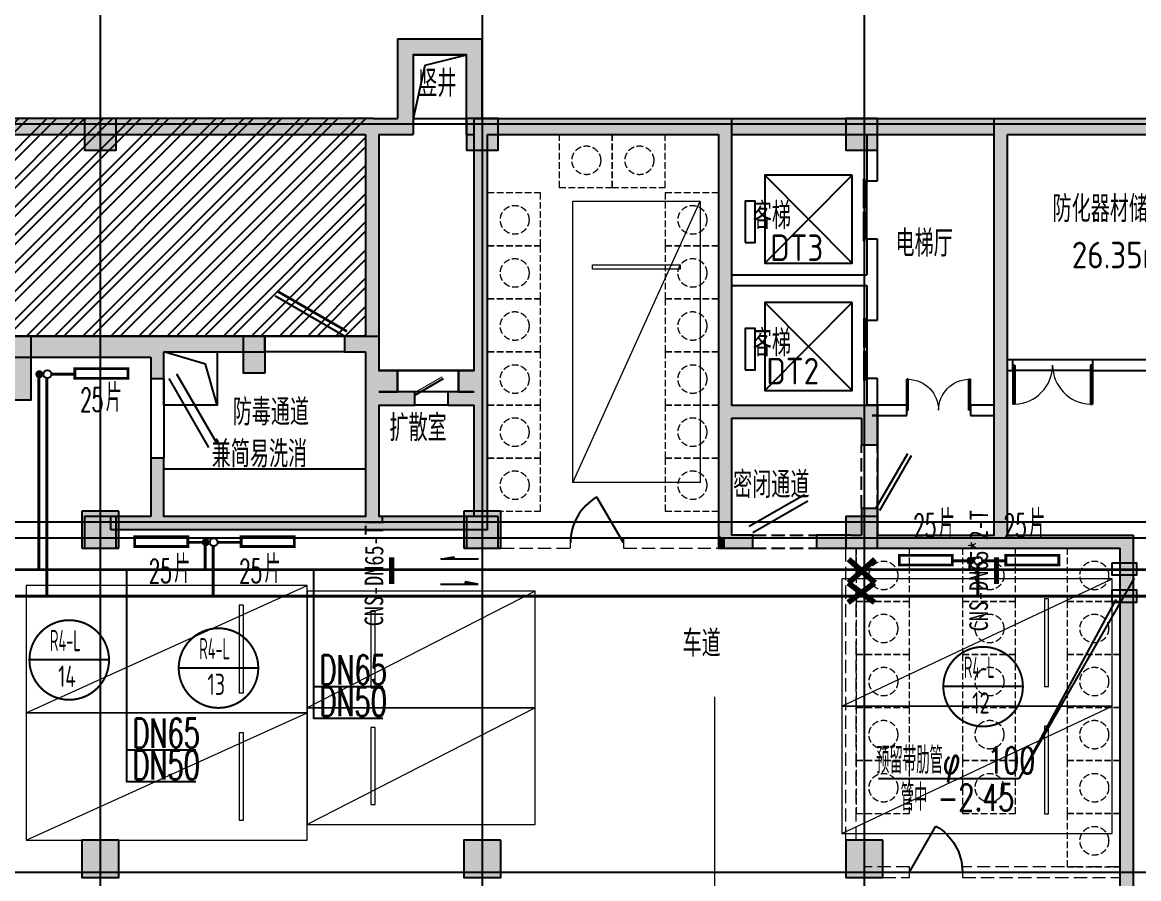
# Model space of a CAD drawing. Extents: x -888467 to -675969, y -675351 to -419232.
# Drawn here: x -818960 to -797918, y -617322 to -601186 of the extents above; entities that cross this region are included whole.
import ezdxf
from ezdxf.enums import TextEntityAlignment as Align

# ---------------------------------------------------------------- set-up
doc = ezdxf.new("R2010")
doc.units = 0
doc.header["$LTSCALE"] = 1000
doc.linetypes.add('__DASH', pattern=[0.35, 0.25, -0.1])
doc.linetypes.add('DASH', pattern=[0.35, 0.25, -0.1])
doc.layers.get('0').update_dxf_attribs({"linetype": 'CONTINUOUS'})
for name, color, linetype in [('0-供暖管道管径标注', 4, 'CONTINUOUS'), ('1-风管标注', 4, 'CONTINUOUS'), ('2-房间名称', 7, 'CONTINUOUS'), ('3-建筑', 7, 'CONTINUOUS'), ('3-淡显', 8, 'CONTINUOUS'), ('DIM_IDEN', 3, 'CONTINUOUS'), ('DOTE', 252, 'CONTINUOUS'), ('PIPE-暖供水', 3, 'CONTINUOUS'), ('PIPE-暖回支管', 4, 'DASH'), ('PIPE-暖回水', 1, 'DASH'), ('TEXT-散热器', 7, 'CONTINUOUS'), ('TH-散热器', 4, 'CONTINUOUS'), ('TH_DIM', 3, 'CONTINUOUS'), ('VPIPE-暖供水', 3, 'CONTINUOUS'), ('VPIPE-暖回水', 2, 'DASH'), ('VRV-配件', 1, 'CONTINUOUS'), ('建筑层', 253, 'CONTINUOUS'), ('抗震支吊架', 2, 'CONTINUOUS'), ('暖－管径标注', 2, 'CONTINUOUS'), ('标注-', 4, 'CONTINUOUS'), ('结构柱子', 253, 'CONTINUOUS')]:
    doc.layers.add(name, color=color, linetype=linetype)
doc.layers.add('3-深度淡显', color=252, linetype='CONTINUOUS', lineweight=0)
doc.styles.add('_THVAC_DIM', font='simplex.shx', dxfattribs={"width": 0.8, "height": 3.5, "bigfont": 'gbcbig.shx'})
doc.styles.add('kzcad', font='', dxfattribs={"width": 0.8})
doc.styles.get("Standard").update_dxf_attribs({"font": 'GBENOR', "bigfont": 'GBCBIG'})
doc.styles.add('设备标注', font='simplex.shx', dxfattribs={"width": 0.705882, "bigfont": 'gbcbig.shx'})
doc.styles.get('kzcad').set_extended_font_data('SimSun')

# ---------------------------------------------------------------- blocks, each defined once
blk = doc.blocks.new('坡向')
at = {"layer": '1-风管标注'}
h = blk.add_hatch(color=256, dxfattribs=at)
h.dxf.hatch_style = 1
h.paths.add_polyline_path([(-283166, -104624), (-283166, -104869), (-283119, -104869)])
for p, q in [((-283166, -105334), (-283166, -104624)), ((-283166, -104624), (-283119, -104869)), ((-283119, -104869), (-283166, -104869))]:
    blk.add_line(p, q, dxfattribs=at)
blk = doc.blocks.new('$DorLib2D$00000228')
at = {"color": 0}
blk.add_line((0.5, 0), (0, 0.866), dxfattribs=at)
blk.add_arc((0.5, 0), 1, 120, 180, dxfattribs=at)
blk = doc.blocks.new('$DorLib2D$00000002')
for p, q in [((-0.5, 0), (-0.5, 0.4875)), ((-0.475, 0.4875), (-0.5, 0.4875)), ((-0.475, 0), (-0.475, 0.4875)), ((0.475, 0), (0.475, 0.4875)), ((0.475, 0.4875), (0.5, 0.4875)), ((0.5, 0), (0.5, 0.4875)), ((-0.5, 0), (-0.475, 0)), ((0.5, 0), (0.475, 0))]:
    blk.add_line(p, q)
at = {"lineweight": 13}
for centre, start, end in [((-0.4875, 0), 0, 88.53072), ((0.4875, 0), 91.46928, 180)]:
    blk.add_arc(centre, 0.4875, start, end, dxfattribs=at)
blk = doc.blocks.new('$DORLIB2D$00000127')
at = {"color": 0}
for points in [[(-0.533, 0.795), (-0.533, 0.69)], [(-0.033, 0.795), (-0.533, 0.795)], [(-0.033, 0.795), (-0.033, 0.69)], [(0.533, 0.795), (0.033, 0.795)], [(0.033, 0.795), (0.033, 0.69)], [(0.533, 0.795), (0.533, 0.69)], [(-0.033, 0.69), (-0.533, 0.69)], [(0.533, 0.69), (0.033, 0.69)], [(0.5, 0.5), (-0.5, 0.5)]]:
    blk.add_lwpolyline(points, dxfattribs=at)
blk = doc.blocks.new('$DorLib2D$00000180')
at = {"color": 0}
for p, q in [((-0.557, 0.242), (0.309, 0.742)), ((-0.5, 0.143), (0.366, 0.643))]:
    blk.add_line(p, q, dxfattribs=at)
blk = doc.blocks.new('$DorLib2D$00000193')
at = {"color": 0}
blk.add_line((-0.5, 0.1), (0.366, 0.6), dxfattribs=at)
at = {"color": 0, "const_width": 0.0333}
blk.add_lwpolyline([(-0.533, 0.158), (0.333, 0.658)], dxfattribs=at)
blk = doc.blocks.new('A$C2B1B7B0A')
at = {"layer": '结构柱子'}
h = blk.add_hatch(color=253, dxfattribs=at)
h.dxf.hatch_style = 1
h.paths.add_polyline_path([(50900, 46500), (50300, 46500), (50300, 45900), (50900, 45900)])
h = blk.add_hatch(color=253, dxfattribs=at)
h.dxf.hatch_style = 1
h.paths.add_polyline_path([(58100, 46500), (57500, 46500), (57500, 45900), (58100, 45900)])
h = blk.add_hatch(color=253, dxfattribs=at)
h.dxf.hatch_style = 1
h.paths.add_polyline_path([(65250, 46500), (64650, 46500), (64650, 45900), (65250, 45900)])
h = blk.add_hatch(color=253, dxfattribs=at)
h.dxf.hatch_style = 1
h.paths.add_polyline_path([(48900, 41200), (49300, 41200), (49300, 42400), (48900, 42400)])
h = blk.add_hatch(color=253, dxfattribs=at)
h.dxf.hatch_style = 1
h.paths.add_polyline_path([(53700, 41700), (53300, 41700), (53300, 42400), (53700, 42400)])
h = blk.add_hatch(color=253, dxfattribs=at)
h.dxf.hatch_style = 1
h.paths.add_polyline_path([(50900, 39000), (50300, 39000), (50300, 38400), (50900, 38400)])
h = blk.add_hatch(color=253, dxfattribs=at)
h.dxf.hatch_style = 1
h.paths.add_polyline_path([(58100, 39000), (57500, 39000), (57500, 38400), (58100, 38400)])
h = blk.add_hatch(color=253, dxfattribs=at)
h.dxf.hatch_style = 1
h.paths.add_polyline_path([(65250, 39000), (64650, 39000), (64650, 38400), (65250, 38400)])
h = blk.add_hatch(color=253, dxfattribs=at)
h.dxf.hatch_style = 1
h.paths.add_polyline_path([(50950, 32200), (50950, 32900), (50250, 32900), (50250, 32200)])
h = blk.add_hatch(color=253, dxfattribs=at)
h.dxf.hatch_style = 1
h.paths.add_polyline_path([(58150, 32900), (57450, 32900), (57450, 32200), (58150, 32200)])
h = blk.add_hatch(color=253, dxfattribs=at)
h.dxf.hatch_style = 1
h.paths.add_polyline_path([(65350, 32900), (64650, 32900), (64650, 32200), (65350, 32200)])
at = {"layer": '结构柱子', "color": 253}
for points in [[(50900, 46500), (50300, 46500), (50300, 45900), (50900, 45900)], [(58100, 46500), (57500, 46500), (57500, 45900), (58100, 45900)], [(65250, 46500), (64650, 46500), (64650, 45900), (65250, 45900)], [(48900, 41200), (49300, 41200), (49300, 42400), (48900, 42400)], [(53700, 41700), (53300, 41700), (53300, 42400), (53700, 42400)], [(50900, 39000), (50300, 39000), (50300, 38400), (50900, 38400)], [(58100, 39000), (57500, 39000), (57500, 38400), (58100, 38400)], [(65250, 39000), (64650, 39000), (64650, 38400), (65250, 38400)], [(50950, 32900), (50250, 32900), (50250, 32200), (50950, 32200)], [(58150, 32900), (57450, 32900), (57450, 32200), (58150, 32200)], [(65350, 32900), (64650, 32900), (64650, 32200), (65350, 32200)]]:
    blk.add_lwpolyline(points, close=True, dxfattribs=at)

msp = doc.modelspace()

# ---------------------------------------------------------------- hatches: boundary and pattern name
at = {"layer": '2-房间名称'}
msp.add_hatch(color=256, dxfattribs=at).paths.add_polyline_path([(-800640.4, -607646.6), (-800390.4, -607646.6), (-800390.4, -603296.6), (-800515.4, -603196.6), (-800640.4, -603296.6)])
at = {"layer": '3-建筑'}
for points in [[(-811890.4, -601496.6), (-811590.4, -601796.6), (-810590.4, -601796.6), (-810290.4, -601496.6)], [(-811590.4, -601796.6), (-811890.4, -601496.6), (-811890.4, -602996.6), (-811590.4, -603296.6)], [(-810288.9, -603045), (-810290.4, -602996.6), (-810290.4, -601496.6), (-810590.4, -601796.6), (-810590.4, -603296.6)], [(-812357.1, -603196.6), (-812240.4, -603296.6), (-811590.4, -603296.6), (-811890.4, -602996.6), (-812340.4, -602996.6)], [(-810288.9, -603045), (-810590.4, -603296.6), (-810440.4, -603296.6), (-810302.1, -603171.6), (-810287.4, -603096.5)]]:
    msp.add_hatch(color=256, dxfattribs=at).paths.add_polyline_path(points)
at = {"layer": '3-淡显'}
for points in [[(-812340.4, -602996.6), (-819590.4, -602996.6), (-819590.4, -603296.6), (-812490.4, -603296.6), (-812357.1, -603196.6)], [(-810302.1, -603171.6), (-810190.4, -603296.6), (-805840.4, -603296.6), (-805715.4, -603196.6), (-805715.4, -602996.6), (-810290.4, -602996.6)], [(-805715.4, -603196.6), (-805590.4, -603296.6), (-802940.4, -603296.6), (-802940.4, -602996.6), (-805715.4, -602996.6)], [(-802940.4, -602996.6), (-802940.4, -603296.6), (-800640.4, -603296.6), (-800515.4, -603196.6), (-800515.4, -602996.6)], [(-800515.4, -603196.6), (-800390.4, -603296.6), (-794090.4, -603296.6), (-794090.4, -602996.6), (-800515.4, -602996.6)], [(-812357.1, -603196.6), (-812490.4, -603296.6), (-812490.4, -607096.6), (-812407.1, -607229.9), (-812240.4, -607196.6), (-812240.4, -603296.6)], [(-810357.1, -607913.2), (-810190.4, -607846.6), (-810190.4, -603296.6), (-810302.1, -603171.6), (-810440.4, -603296.6), (-810440.4, -607746.6)], [(-805715.4, -603196.6), (-805840.4, -603296.6), (-805840.4, -606046.6), (-805590.4, -606046.6), (-805590.4, -603296.6)], [(-805590.4, -606046.6), (-805840.4, -606046.6), (-805840.4, -608496.6), (-805673.7, -608513.2), (-805590.4, -608396.6)], [(-816415.4, -607096.6), (-819240.4, -607096.6), (-819240.4, -607496.6), (-816540.4, -607496.6), (-816415.4, -607329.9)], [(-816290.4, -607396.6), (-814390.4, -607396.6), (-814390.4, -607096.6), (-816415.4, -607096.6), (-816415.4, -607329.9)], [(-812490.4, -607096.6), (-812890.4, -607096.6), (-812890.4, -607396.6), (-812490.4, -607396.6), (-812407.1, -607229.9)], [(-812407.1, -607229.9), (-812490.4, -607396.6), (-812490.4, -607846.6), (-812323.7, -607913.2), (-812240.4, -607746.6), (-812240.4, -607196.6)], [(-816540.4, -607496.6), (-816540.4, -607896.6), (-816290.4, -607896.6), (-816290.4, -607396.6), (-816415.4, -607329.9)], [(-800640.4, -608496.6), (-800390.4, -608496.6), (-800390.4, -607646.6), (-800640.4, -607646.6)], [(-812323.7, -607913.2), (-812490.4, -607846.6), (-812490.4, -608296.6), (-812323.7, -608279.9), (-812240.4, -608146.6)], [(-812240.4, -608146.6), (-811890.4, -608146.6), (-811890.4, -607746.6), (-812240.4, -607746.6), (-812323.7, -607913.2)], [(-810440.4, -607746.6), (-810740.4, -607746.6), (-810740.4, -608146.6), (-810440.4, -608146.6), (-810357.1, -607913.2)], [(-810357.1, -608279.9), (-810190.4, -608296.6), (-810190.4, -607846.6), (-810357.1, -607913.2), (-810440.4, -608146.6)], [(-812323.7, -608279.9), (-812490.4, -608296.6), (-812490.4, -610496.6), (-812357.1, -610579.9), (-812240.4, -610496.6), (-812240.4, -608396.6)], [(-812240.4, -608396.6), (-811560.4, -608396.6), (-811560.4, -608146.6), (-812240.4, -608146.6), (-812323.7, -608279.9)], [(-810440.4, -608146.6), (-810940.4, -608146.6), (-810940.4, -608396.6), (-810440.4, -608396.6), (-810357.1, -608279.9)], [(-810440.4, -610496.6), (-810190.4, -610746.6), (-810190.4, -608296.6), (-810357.1, -608279.9), (-810440.4, -608396.6)], [(-805673.7, -608513.2), (-805840.4, -608496.6), (-805840.4, -610846.6), (-805715.4, -610929.9), (-805590.4, -610846.6), (-805590.4, -608646.6)], [(-805673.7, -608513.2), (-805590.4, -608646.6), (-803140.4, -608646.6), (-802840.4, -608396.6), (-805590.4, -608396.6)], [(-803140.4, -608646.6), (-803140.4, -609146.6), (-802840.4, -609146.6), (-802840.4, -608396.6)], [(-800515.4, -610929.9), (-800390.4, -610846.6), (-800390.4, -608496.6), (-800640.4, -608496.6), (-800640.4, -610846.6)], [(-816290.4, -610496.6), (-816290.4, -609396.6), (-816540.4, -609396.6), (-816540.4, -610496.6), (-816415.4, -610579.9)], [(-802840.4, -610846.6), (-802840.4, -610346.6), (-803140.4, -610346.6), (-803140.4, -610846.6), (-803007.1, -610929.9)], [(-816415.4, -610579.9), (-816540.4, -610496.6), (-817290.4, -610496.6), (-817290.4, -610746.6), (-816415.4, -610746.6)], [(-812357.1, -610579.9), (-812490.4, -610496.6), (-816290.4, -610496.6), (-816415.4, -610579.9), (-816415.4, -610746.6), (-812340.4, -610746.6)], [(-810190.4, -610746.6), (-810440.4, -610496.6), (-812240.4, -610496.6), (-812357.1, -610579.9), (-812340.4, -610746.6)], [(-805840.4, -611096.6), (-805715.4, -611096.6), (-805715.4, -610929.9), (-805840.4, -610846.6)], [(-805715.4, -611096.6), (-805190.4, -611096.6), (-805190.4, -610846.6), (-805590.4, -610846.6), (-805715.4, -610929.9)], [(-803340.4, -610846.6), (-803990.4, -610846.6), (-803990.4, -611096.6), (-803340.4, -611096.6)], [(-803340.4, -610846.6), (-803340.4, -611096.6), (-803040.4, -611096.6), (-803007.1, -610929.9), (-803140.4, -610846.6)], [(-803007.1, -610929.9), (-803040.4, -611096.6), (-800515.4, -611096.6), (-800515.4, -610929.9), (-800640.4, -610846.6), (-802840.4, -610846.6)], [(-800515.4, -610929.9), (-800515.4, -611096.6), (-798265.4, -611096.6), (-798015.4, -610846.6), (-800390.4, -610846.6)], [(-798265.4, -617196.6), (-798015.4, -617196.6), (-798015.4, -610846.6), (-798265.4, -611096.6)], [(-798182.1, -624488.2), (-798015.4, -624471.6), (-798015.4, -617196.6), (-798265.4, -617196.6), (-798265.4, -624371.6)]]:
    msp.add_hatch(color=256, dxfattribs=at).paths.add_polyline_path(points)
h = msp.add_hatch(color=256, dxfattribs=at)
h.dxf.hatch_style = 1
h.paths.add_polyline_path([(-817190.4, -602996.6), (-817790.4, -602996.6), (-817790.4, -603596.6), (-817190.4, -603596.6)])
h = msp.add_hatch(color=256, dxfattribs=at)
h.dxf.hatch_style = 1
h.paths.add_polyline_path([(-809990.4, -602996.6), (-810590.4, -602996.6), (-810590.4, -603596.6), (-809990.4, -603596.6)])
h = msp.add_hatch(color=256, dxfattribs=at)
h.dxf.hatch_style = 1
h.paths.add_polyline_path([(-802840.4, -602996.6), (-803440.4, -602996.6), (-803440.4, -603596.6), (-802840.4, -603596.6)])
h = msp.add_hatch(color=256, dxfattribs=at)
h.dxf.hatch_style = 1
h.paths.add_polyline_path([(-817140.4, -610396.6), (-817840.4, -610396.6), (-817840.4, -611096.6), (-817140.4, -611096.6)])
h = msp.add_hatch(color=256, dxfattribs=at)
h.dxf.hatch_style = 1
h.paths.add_polyline_path([(-809940.4, -610396.6), (-810640.4, -610396.6), (-810640.4, -611096.6), (-809940.4, -611096.6)])
h = msp.add_hatch(color=256, dxfattribs=at)
h.dxf.hatch_style = 1
h.paths.add_polyline_path([(-802840.4, -610496.6), (-803440.4, -610496.6), (-803440.4, -611096.6), (-802840.4, -611096.6)])
h = msp.add_hatch(color=256, dxfattribs=at)
h.dxf.hatch_style = 1
h.paths.add_polyline_path([(-817140.4, -617296.6), (-817140.4, -616596.6), (-817840.4, -616596.6), (-817840.4, -617296.6)])
h = msp.add_hatch(color=256, dxfattribs=at)
h.dxf.hatch_style = 1
h.paths.add_polyline_path([(-809940.4, -616596.6), (-810640.4, -616596.6), (-810640.4, -617296.6), (-809940.4, -617296.6)])
h = msp.add_hatch(color=256, dxfattribs=at)
h.dxf.hatch_style = 1
h.paths.add_polyline_path([(-802740.4, -616596.6), (-803440.4, -616596.6), (-803440.4, -617296.6), (-802740.4, -617296.6)])
at = {"layer": 'VPIPE-暖回水', "linetype": 'DASH'}
for points in [[(-818638.6, -607891.1), (-818623, -607889.5), (-818608.1, -607884.7), (-818594.5, -607876.8), (-818582.9, -607866.3), (-818573.6, -607853.6), (-818567.3, -607839.3), (-818564, -607824), (-818564, -607808.3), (-818567.3, -607793), (-818573.6, -607778.6), (-818582.9, -607766), (-818594.5, -607755.5), (-818608.1, -607747.6), (-818623, -607742.8), (-818638.6, -607741.1), (-818654.2, -607742.8), (-818669.1, -607747.6), (-818682.7, -607755.5), (-818694.3, -607766), (-818703.5, -607778.6), (-818709.9, -607793), (-818713.2, -607808.3), (-818713.2, -607824), (-818709.9, -607839.3), (-818703.5, -607853.6), (-818694.3, -607866.3), (-818682.7, -607876.8), (-818669.1, -607884.7), (-818654.2, -607889.5)], [(-815503.5, -611057.3), (-815487.9, -611055.6), (-815473, -611050.8), (-815459.4, -611043), (-815447.8, -611032.5), (-815438.6, -611019.8), (-815432.2, -611005.5), (-815428.9, -610990.1), (-815428.9, -610974.4), (-815432.2, -610959.1), (-815438.6, -610944.8), (-815447.8, -610932.1), (-815459.4, -610921.6), (-815473, -610913.8), (-815487.9, -610908.9), (-815503.5, -610907.3), (-815519.1, -610908.9), (-815534, -610913.8), (-815547.6, -610921.6), (-815559.2, -610932.1), (-815568.5, -610944.8), (-815574.8, -610959.1), (-815578.1, -610974.4), (-815578.1, -610990.1), (-815574.8, -611005.5), (-815568.5, -611019.8), (-815559.2, -611032.5), (-815547.6, -611043), (-815534, -611050.8), (-815519.1, -611055.6)], [(-801091.4, -611407.3), (-801075.8, -611405.6), (-801060.9, -611400.8), (-801047.3, -611393), (-801035.7, -611382.5), (-801026.4, -611369.8), (-801020.1, -611355.5), (-801016.8, -611340.1), (-801016.8, -611324.4), (-801020.1, -611309.1), (-801026.4, -611294.8), (-801035.7, -611282.1), (-801047.3, -611271.6), (-801060.9, -611263.8), (-801075.8, -611258.9), (-801091.4, -611257.3), (-801107, -611258.9), (-801121.9, -611263.8), (-801135.5, -611271.6), (-801147.1, -611282.1), (-801156.4, -611294.8), (-801162.7, -611309.1), (-801166, -611324.4), (-801166, -611340.1), (-801162.7, -611355.5), (-801156.4, -611369.8), (-801147.1, -611382.5), (-801135.5, -611393), (-801121.9, -611400.8), (-801107, -611405.6)]]:
    msp.add_hatch(color=256, dxfattribs=at).paths.add_polyline_path(points)
at = {"layer": '建筑层'}
h = msp.add_hatch(dxfattribs=at)
h.set_pattern_fill('金属', color=253, scale=150)
h.set_pattern_definition([(45, (-2314792.5, -1671847.72), (-265.16504, 265.16504), []), (45, (-2314615.73, -1671847.72), (-265.16504, 265.16504), [])])
h.paths.add_polyline_path([(-868090.4, -649496.6), (-844790.4, -649496.6), (-844790.4, -639496.6), (-839040.4, -639496.6), (-839040.4, -613746.6), (-836790.4, -613746.6), (-836790.4, -606096.6), (-824740.4, -606096.6), (-824740.4, -607096.6), (-812490.4, -607096.6), (-812490.4, -602996.6), (-819340.4, -602996.6), (-819340.4, -594614.9), (-826602.6, -594614.9), (-826402.5, -594750.9), (-826117.7, -594975.6), (-825921.1, -595155.9), (-825689.2, -595401.1), (-825498.5, -595635.8), (-825320.1, -595891), (-825150.3, -596178), (-824981.5, -596528.2), (-824864.5, -596834.7), (-824690.4, -597092.7), (-824717.4, -597391.1), (-824690.4, -597546.6), (-824660.1, -597787.5), (-824640.4, -597967.7), (-824640.7, -598142.7), (-824640.4, -598196.6), (-824640.4, -602996.6), (-868090.4, -602996.6)])
h.paths.add_polyline_path([(-844290.4, -631696.6), (-850690.4, -631696.6), (-850690.4, -628746.6), (-844290.4, -628746.6)], flags=16)
h.paths.add_polyline_path([(-844290.4, -610796.6), (-850690.4, -610796.6), (-850690.4, -613746.6), (-844290.4, -613746.6)], flags=16)

# ---------------------------------------------------------------- linework, layer by layer
at = {"layer": '0-供暖管道管径标注'}
for points in [[(-816996.9, -611498.6), (-816996.9, -615492.7), (-815690.5, -615492.7)], [(-813473, -611498.6), (-813473, -614299.2), (-812166.6, -614299.2)], [(-813473, -613699.2), (-812166.6, -613699.2)], [(-813473, -614299.2), (-812166.6, -614299.2)], [(-816996.9, -614892.7), (-815690.5, -614892.7)], [(-816996.9, -615492.7), (-815690.5, -615492.7)]]:
    msp.add_lwpolyline(points, dxfattribs=at)
at = {"layer": '2-房间名称'}
for p, q in [((-810740.4, -607746.6), (-811890.4, -607746.6)), ((-811890.4, -607746.6), (-811890.4, -608146.6)), ((-810740.4, -608146.6), (-810740.4, -607746.6))]:
    msp.add_line(p, q, dxfattribs=at)
for points in [[(-815290.4, -608396.6), (-815510, -607626.2), (-816290.4, -607396.6)], [(-816290.4, -607396.6), (-815290.4, -607396.6), (-815290.4, -608396.6), (-816290.4, -608396.6), (-816290.4, -607396.6)]]:
    msp.add_lwpolyline(points, dxfattribs=at)
msp.add_lwpolyline([(-816290.4, -609596.6), (-812490.4, -609596.6), (-812490.4, -610496.6), (-816290.4, -610496.6)], close=True, dxfattribs=at)
at = {"layer": '3-建筑'}
for p, q in [((-811890.4, -601496.6), (-810290.4, -601496.6)), ((-811890.4, -601496.6), (-811890.4, -602996.6)), ((-810290.4, -602996.6), (-810290.4, -601496.6)), ((-811590.4, -601796.6), (-810590.4, -601796.6)), ((-811590.4, -601796.6), (-811590.4, -603296.6)), ((-810590.4, -603296.6), (-810590.4, -601796.6)), ((-812340.4, -602996.6), (-819590.4, -602996.6)), ((-812340.4, -602996.6), (-811890.4, -602996.6)), ((-810290.4, -602996.6), (-805715.4, -602996.6)), ((-805715.4, -602996.6), (-802940.4, -602996.6)), ((-802940.4, -602996.6), (-800515.4, -602996.6)), ((-800515.4, -602996.6), (-794090.4, -602996.6)), ((-810287.5, -603093.5), (-810287.4, -603096.5)), ((-819590.4, -603296.6), (-812490.4, -603296.6)), ((-812490.4, -603296.6), (-812490.4, -607096.6)), ((-812240.4, -603296.6), (-811590.4, -603296.6)), ((-812240.4, -603296.6), (-812240.4, -607196.6)), ((-810590.4, -603296.6), (-810440.4, -603296.6)), ((-810440.4, -607746.6), (-810440.4, -603296.6)), ((-810190.4, -603296.6), (-805840.4, -603296.6)), ((-810190.4, -607846.6), (-810190.4, -603296.6)), ((-805840.4, -603296.6), (-805840.4, -606046.6)), ((-805590.4, -603296.6), (-805590.4, -606046.6)), ((-805590.4, -603296.6), (-802940.4, -603296.6)), ((-803040.4, -603296.6), (-803040.4, -604172.1)), ((-802940.4, -603296.6), (-800640.4, -603296.6)), ((-802840.4, -604172.1), (-802840.4, -603296.6)), ((-800640.4, -607646.6), (-800640.4, -603296.6)), ((-800390.4, -603296.6), (-794090.4, -603296.6)), ((-800390.4, -607646.6), (-800390.4, -603296.6)), ((-804963.2, -605721.2), (-803315.4, -604064.7)), ((-803315.4, -605721.2), (-804963.2, -604064.7)), ((-803040.4, -604172.1), (-802840.4, -604172.1)), ((-802840.4, -605272.1), (-803040.4, -605272.1)), ((-803040.4, -605272.1), (-803040.4, -605946.6)), ((-802840.4, -606046.6), (-802840.4, -605272.1)), ((-805590.4, -605946.6), (-803040.4, -605946.6)), ((-805840.4, -606046.6), (-805840.4, -608496.6)), ((-805590.4, -606046.6), (-805590.4, -608396.6)), ((-805590.4, -606146.6), (-803040.4, -606146.6)), ((-803040.4, -606146.6), (-803040.4, -606796.6)), ((-802840.4, -606796.6), (-802840.4, -606046.6)), ((-804963.2, -608121.2), (-803315.4, -606464.7)), ((-803315.4, -608121.2), (-804963.2, -606464.7)), ((-803040.4, -606796.6), (-802840.4, -606796.6)), ((-816415.4, -607096.6), (-819240.4, -607096.6)), ((-814390.4, -607096.6), (-816415.4, -607096.6)), ((-812890.4, -607096.6), (-814390.4, -607096.6)), ((-814390.4, -607396.6), (-814390.4, -607096.6)), ((-812490.4, -607096.6), (-812890.4, -607096.6)), ((-812890.4, -607096.6), (-812890.4, -607396.6)), ((-812240.4, -607196.6), (-812240.4, -607746.6)), ((-816290.4, -607896.6), (-816290.4, -607396.6)), ((-816290.4, -607396.6), (-814390.4, -607396.6)), ((-812890.4, -607396.6), (-814390.4, -607396.6)), ((-812890.4, -607396.6), (-812490.4, -607396.6)), ((-812490.4, -607396.6), (-812490.4, -607846.6)), ((-819240.4, -607496.6), (-816540.4, -607496.6)), ((-816540.4, -607496.6), (-816540.4, -607896.6)), ((-800640.4, -608496.6), (-800640.4, -607646.6)), ((-800290.4, -607546.6), (-800390.4, -607546.6)), ((-800390.4, -608496.6), (-800390.4, -607646.6)), ((-800290.4, -607746.6), (-800290.4, -607546.6)), ((-798790.4, -607546.6), (-800290.4, -607546.6)), ((-794190.4, -607546.6), (-798790.4, -607546.6)), ((-798790.4, -607546.6), (-798790.4, -607746.6)), ((-812490.4, -607846.6), (-812490.4, -608296.6)), ((-811890.4, -607746.6), (-812240.4, -607746.6)), ((-811890.4, -608146.6), (-811890.4, -607746.6)), ((-810440.4, -607746.6), (-810740.4, -607746.6)), ((-810740.4, -607746.6), (-810740.4, -608146.6)), ((-810190.4, -608296.6), (-810190.4, -607846.6)), ((-800390.4, -607746.6), (-800290.4, -607746.6)), ((-798790.4, -607746.6), (-800290.4, -607746.6)), ((-798790.4, -607746.6), (-794090.4, -607746.6)), ((-816540.4, -607896.6), (-816540.4, -609396.6)), ((-816540.4, -607896.6), (-816290.4, -607896.6)), ((-816290.4, -607896.6), (-816290.4, -609396.6)), ((-802840.4, -607896.6), (-803040.4, -607896.6)), ((-803040.4, -607896.6), (-803040.4, -608396.6)), ((-802840.4, -608396.6), (-802840.4, -607896.6)), ((-812490.4, -608296.6), (-812490.4, -610496.6)), ((-812240.4, -608146.6), (-812240.4, -608146.6)), ((-811560.4, -608146.6), (-812240.4, -608146.6)), ((-812240.4, -608146.6), (-811890.4, -608146.6)), ((-810940.4, -608146.6), (-811560.4, -608146.6)), ((-811560.4, -608396.6), (-811560.4, -608146.6)), ((-810440.4, -608146.6), (-810940.4, -608146.6)), ((-810940.4, -608146.6), (-810940.4, -608396.6)), ((-810740.4, -608146.6), (-810440.4, -608146.6)), ((-810440.4, -608146.6), (-810440.4, -608146.6)), ((-810190.4, -610746.6), (-810190.4, -608296.6)), ((-812240.4, -608396.6), (-812240.4, -610496.6)), ((-812240.4, -608396.6), (-811560.4, -608396.6)), ((-810940.4, -608396.6), (-811560.4, -608396.6)), ((-810940.4, -608396.6), (-810440.4, -608396.6)), ((-810440.4, -610496.6), (-810440.4, -608396.6)), ((-805840.4, -608496.6), (-805840.4, -610846.6)), ((-805590.4, -608396.6), (-802840.4, -608396.6)), ((-802840.4, -608396.6), (-803040.4, -608396.6)), ((-802290.4, -608396.6), (-802840.4, -608396.6)), ((-802840.4, -609146.6), (-802840.4, -608396.6)), ((-802290.4, -608596.6), (-802290.4, -608396.6)), ((-800640.4, -608396.6), (-801090.4, -608396.6)), ((-801090.4, -608396.6), (-801090.4, -608596.6)), ((-800640.4, -610846.6), (-800640.4, -608496.6)), ((-800390.4, -610846.6), (-800390.4, -608496.6)), ((-805590.4, -608646.6), (-805590.4, -610846.6)), ((-805590.4, -608646.6), (-803140.4, -608646.6)), ((-803140.4, -608646.6), (-803140.4, -609146.6)), ((-802940.4, -608596.6), (-802290.4, -608596.6)), ((-802840.4, -608596.6), (-802940.4, -608596.6)), ((-801090.4, -608596.6), (-800640.4, -608596.6)), ((-803140.4, -609146.6), (-802840.4, -609146.6)), ((-816290.4, -609396.6), (-816540.4, -609396.6)), ((-816540.4, -609396.6), (-816540.4, -610496.6)), ((-816290.4, -610496.6), (-816290.4, -609396.6)), ((-802840.4, -610346.6), (-803140.4, -610346.6)), ((-803140.4, -610346.6), (-803140.4, -610846.6)), ((-802840.4, -610846.6), (-802840.4, -610346.6)), ((-816540.4, -610496.6), (-817290.4, -610496.6)), ((-817290.4, -610746.6), (-817290.4, -610496.6)), ((-812490.4, -610496.6), (-816290.4, -610496.6)), ((-810440.4, -610496.6), (-812240.4, -610496.6)), ((-816415.4, -610746.6), (-817290.4, -610746.6)), ((-812340.4, -610746.6), (-816415.4, -610746.6)), ((-810190.4, -610746.6), (-812340.4, -610746.6)), ((-805840.4, -610846.6), (-805840.4, -610846.6)), ((-805840.4, -610846.6), (-805840.4, -611096.6)), ((-805190.4, -610846.6), (-805590.4, -610846.6)), ((-805190.4, -611096.6), (-805190.4, -610846.6)), ((-803340.4, -610846.6), (-803990.4, -610846.6)), ((-803990.4, -610846.6), (-803990.4, -611096.6)), ((-803340.4, -610846.6), (-803140.4, -610846.6)), ((-802840.4, -610846.6), (-800640.4, -610846.6)), ((-800390.4, -610846.6), (-798015.4, -610846.6)), ((-798015.4, -617196.6), (-798015.4, -610846.6)), ((-805840.4, -611096.6), (-805715.4, -611096.6)), ((-805715.4, -611096.6), (-805190.4, -611096.6)), ((-803990.4, -611096.6), (-803340.4, -611096.6)), ((-803340.4, -611096.6), (-803040.4, -611096.6)), ((-803040.4, -611096.6), (-800515.4, -611096.6)), ((-800515.4, -611096.6), (-798265.4, -611096.6)), ((-798265.4, -617196.6), (-798265.4, -611096.6)), ((-798265.4, -624371.6), (-798265.4, -617196.6)), ((-798015.4, -624471.6), (-798015.4, -617196.6))]:
    msp.add_line(p, q, dxfattribs=at)
at = {"layer": '3-建筑', "linetype": '__DASH'}
for p, q in [((-803140.4, -610346.6), (-803140.4, -609146.6)), ((-802840.4, -610346.6), (-802840.4, -609146.6))]:
    msp.add_line(p, q, dxfattribs=at)
at = {"layer": '3-建筑', "linetype": 'DASH'}
for p, q in [((-805190.4, -610846.6), (-803990.4, -610846.6)), ((-805190.4, -611096.6), (-803990.4, -611096.6))]:
    msp.add_line(p, q, dxfattribs=at)
at = {"layer": '3-建筑'}
for points in [[(-811590.4, -602996.6), (-810590.4, -602996.6), (-810590.4, -601796.6), (-811590.4, -601796.6)], [(-803315.4, -604064.7), (-804963.2, -604064.7), (-804963.2, -605721.2), (-803315.4, -605721.2)], [(-805333.2, -605336.6), (-805148.2, -605336.6), (-805148.2, -604556.6), (-805333.2, -604556.6)], [(-803315.4, -606464.7), (-804963.2, -606464.7), (-804963.2, -608121.2), (-803315.4, -608121.2)], [(-805333.2, -607736.6), (-805148.2, -607736.6), (-805148.2, -606956.6), (-805333.2, -606956.6)]]:
    msp.add_lwpolyline(points, close=True, dxfattribs=at)
msp.add_lwpolyline([(-811587.2, -602996.6), (-811368.3, -601993.2), (-810590.4, -601796.6)], dxfattribs=at)
at = {"layer": '3-建筑', "color": 7}
msp.add_lwpolyline([(-824790.4, -607096.6), (-812240.4, -607096.6), (-812240.4, -607746.6), (-810440.4, -607746.6), (-810440.4, -602996.6), (-805590.4, -602996.6), (-805590.4, -608396.6), (-802840.4, -608396.6), (-802840.4, -610846.6), (-800640.4, -610846.6), (-800640.4, -608396.6), (-800640.4, -608396.6), (-800640.4, -602996.6), (-786590.4, -602996.6), (-786590.4, -603596.6), (-786740.4, -603596.6), (-786740.4, -607746.6), (-784940.4, -607746.6), (-784940.4, -607096.6), (-782790.4, -607096.6), (-772440.4, -607096.6)], dxfattribs=at)
at = {"layer": '3-淡显'}
for p, q in [((-817190.4, -602996.6), (-817790.4, -602996.6)), ((-817790.4, -602996.6), (-817790.4, -603596.6)), ((-817190.4, -603596.6), (-817190.4, -602996.6)), ((-809990.4, -602996.6), (-810590.4, -602996.6)), ((-810590.4, -602996.6), (-810590.4, -603596.6)), ((-809990.4, -603596.6), (-809990.4, -602996.6)), ((-802840.4, -602996.6), (-803440.4, -602996.6)), ((-803440.4, -602996.6), (-803440.4, -603596.6)), ((-802840.4, -603596.6), (-802840.4, -602996.6)), ((-817790.4, -603596.6), (-817190.4, -603596.6)), ((-810590.4, -603596.6), (-809990.4, -603596.6)), ((-803440.4, -603596.6), (-802840.4, -603596.6)), ((-817140.4, -610396.6), (-817840.4, -610396.6)), ((-817840.4, -610396.6), (-817840.4, -611096.6)), ((-817140.4, -611096.6), (-817140.4, -610396.6)), ((-809940.4, -610396.6), (-810640.4, -610396.6)), ((-810640.4, -610396.6), (-810640.4, -611096.6)), ((-809940.4, -611096.6), (-809940.4, -610396.6)), ((-802840.4, -610496.6), (-803440.4, -610496.6)), ((-803440.4, -610496.6), (-803440.4, -611096.6)), ((-802840.4, -611096.6), (-802840.4, -610496.6)), ((-817840.4, -611096.6), (-817140.4, -611096.6)), ((-810640.4, -611096.6), (-809940.4, -611096.6)), ((-803440.4, -611096.6), (-802840.4, -611096.6)), ((-817140.4, -616596.6), (-817840.4, -616596.6)), ((-817840.4, -616596.6), (-817840.4, -617296.6)), ((-817140.4, -617296.6), (-817140.4, -616596.6)), ((-809940.4, -616596.6), (-810640.4, -616596.6)), ((-810640.4, -616596.6), (-810640.4, -617296.6)), ((-809940.4, -617296.6), (-809940.4, -616596.6)), ((-802740.4, -616596.6), (-803440.4, -616596.6)), ((-803440.4, -616596.6), (-803440.4, -617296.6)), ((-802740.4, -617296.6), (-802740.4, -616596.6)), ((-817840.4, -617296.6), (-817140.4, -617296.6)), ((-810640.4, -617296.6), (-809940.4, -617296.6)), ((-803440.4, -617296.6), (-802740.4, -617296.6))]:
    msp.add_line(p, q, dxfattribs=at)
at = {"layer": '3-深度淡显'}
for p, q in [((-808585.4, -609857.6), (-806185.4, -604557.6)), ((-803515.4, -614072.1), (-798415.4, -611672.1)), ((-813590.4, -611796.6), (-818890.4, -611796.6)), ((-818890.4, -611796.6), (-818890.4, -614196.6)), ((-818890.4, -614196.6), (-813590.4, -611796.6)), ((-813590.4, -614196.6), (-813590.4, -611796.6)), ((-809290.4, -611901.7), (-813590.4, -614101.7)), ((-814790.4, -612171.2), (-814870.7, -612171.2)), ((-814870.7, -612171.2), (-814870.7, -613822)), ((-814790.4, -613822), (-814790.4, -612171.2)), ((-814870.7, -613822), (-814790.4, -613822)), ((-805915.4, -613896.6), (-805915.4, -634671.6)), ((-818890.4, -614196.6), (-813590.4, -614196.6)), ((-818890.4, -616596.6), (-813590.4, -614196.6)), ((-809290.4, -614101.7), (-813590.4, -616301.7)), ((-803515.4, -616472.1), (-798415.4, -614072.1))]:
    msp.add_line(p, q, dxfattribs=at)
at = {"layer": '3-深度淡显', "linetype": 'DASH', "ltscale": 0.5}
for p, q in [((-810190.4, -607396.6), (-810190.4, -608396.6)), ((-809190.4, -607396.6), (-810190.4, -607396.6)), ((-809190.4, -608396.6), (-809190.4, -607396.6)), ((-810190.4, -608396.6), (-809190.4, -608396.6))]:
    msp.add_line(p, q, dxfattribs=at)
at = {"layer": '3-深度淡显', "linetype": 'DASH'}
for p, q in [((-808630.2, -610896.6), (-809940.4, -610896.6)), ((-809940.4, -610896.6), (-809940.4, -611096.6)), ((-808630.2, -611096.6), (-808630.2, -610896.6)), ((-805740.4, -610896.6), (-807630.2, -610896.6)), ((-807630.2, -610896.6), (-807630.2, -611096.6)), ((-805740.4, -611096.6), (-805740.4, -610896.6)), ((-809940.4, -611096.6), (-808630.2, -611096.6)), ((-807630.2, -611096.6), (-805740.4, -611096.6)), ((-803440.4, -616596.6), (-803440.4, -611096.6)), ((-803240.4, -616596.6), (-803240.4, -611096.6)), ((-803440.4, -616596.6), (-803240.4, -616596.6)), ((-802240.4, -617096.6), (-803093.5, -617096.6)), ((-803093.5, -617096.6), (-803093.5, -617296.6)), ((-802240.4, -617296.6), (-802240.4, -617096.6)), ((-798265.4, -617096.6), (-801240.4, -617096.6)), ((-801240.4, -617096.6), (-801240.4, -617296.6)), ((-803093.5, -617296.6), (-802240.4, -617296.6)), ((-801240.4, -617296.6), (-798265.4, -617296.6))]:
    msp.add_line(p, q, dxfattribs=at)
at = {"layer": '3-深度淡显', "linetype": 'DASH', "ltscale": 0.5}
for points in [[(-808840.4, -604296.6), (-807840.4, -604296.6), (-807840.4, -603296.6), (-808840.4, -603296.6), (-808840.4, -604296.6)], [(-807840.4, -604296.6), (-806840.4, -604296.6), (-806840.4, -603296.6), (-807840.4, -603296.6), (-807840.4, -604296.6)], [(-810190.4, -604396.6), (-810190.4, -605396.6), (-809190.4, -605396.6), (-809190.4, -604396.6), (-810190.4, -604396.6)], [(-806840.4, -604396.6), (-806840.4, -605396.6), (-805840.4, -605396.6), (-805840.4, -604396.6), (-806840.4, -604396.6)], [(-810190.4, -605396.6), (-810190.4, -606396.6), (-809190.4, -606396.6), (-809190.4, -605396.6), (-810190.4, -605396.6)], [(-806840.4, -605396.6), (-806840.4, -606396.6), (-805840.4, -606396.6), (-805840.4, -605396.6), (-806840.4, -605396.6)], [(-810190.4, -606396.6), (-810190.4, -607396.6), (-809190.4, -607396.6), (-809190.4, -606396.6), (-810190.4, -606396.6)], [(-806840.4, -606396.6), (-806840.4, -607396.6), (-805840.4, -607396.6), (-805840.4, -606396.6), (-806840.4, -606396.6)], [(-806840.4, -607396.6), (-806840.4, -608396.6), (-805840.4, -608396.6), (-805840.4, -607396.6), (-806840.4, -607396.6)], [(-810190.4, -608396.6), (-810190.4, -609396.6), (-809190.4, -609396.6), (-809190.4, -608396.6), (-810190.4, -608396.6)], [(-806840.4, -608396.6), (-806840.4, -609396.6), (-805840.4, -609396.6), (-805840.4, -608396.6), (-806840.4, -608396.6)], [(-810190.4, -609396.6), (-810190.4, -610396.6), (-809190.4, -610396.6), (-809190.4, -609396.6), (-810190.4, -609396.6)], [(-806840.4, -609396.6), (-806840.4, -610396.6), (-805840.4, -610396.6), (-805840.4, -609396.6), (-806840.4, -609396.6)], [(-803240.4, -611096.6), (-803240.4, -612096.6), (-802240.4, -612096.6), (-802240.4, -611096.6), (-803240.4, -611096.6)], [(-801240.4, -611096.6), (-801240.4, -612096.6), (-800240.4, -612096.6), (-800240.4, -611096.6), (-801240.4, -611096.6)], [(-799265.4, -611096.6), (-799265.4, -612096.6), (-798265.4, -612096.6), (-798265.4, -611096.6), (-799265.4, -611096.6)], [(-803240.4, -612096.6), (-803240.4, -613096.6), (-802240.4, -613096.6), (-802240.4, -612096.6), (-803240.4, -612096.6)], [(-801240.4, -612096.6), (-801240.4, -613096.6), (-800240.4, -613096.6), (-800240.4, -612096.6), (-801240.4, -612096.6)], [(-799265.4, -612096.6), (-799265.4, -613096.6), (-798265.4, -613096.6), (-798265.4, -612096.6), (-799265.4, -612096.6)], [(-803240.4, -613096.6), (-803240.4, -614096.6), (-802240.4, -614096.6), (-802240.4, -613096.6), (-803240.4, -613096.6)], [(-801240.4, -613096.6), (-801240.4, -614096.6), (-800240.4, -614096.6), (-800240.4, -613096.6), (-801240.4, -613096.6)], [(-799265.4, -613096.6), (-799265.4, -614096.6), (-798265.4, -614096.6), (-798265.4, -613096.6), (-799265.4, -613096.6)], [(-803240.4, -614096.6), (-803240.4, -615096.6), (-802240.4, -615096.6), (-802240.4, -614096.6), (-803240.4, -614096.6)], [(-801240.4, -614096.6), (-801240.4, -615096.6), (-800240.4, -615096.6), (-800240.4, -614096.6), (-801240.4, -614096.6)], [(-799265.4, -614096.6), (-799265.4, -615096.6), (-798265.4, -615096.6), (-798265.4, -614096.6), (-799265.4, -614096.6)], [(-803240.4, -615096.6), (-803240.4, -616096.6), (-802240.4, -616096.6), (-802240.4, -615096.6), (-803240.4, -615096.6)], [(-801240.4, -615096.6), (-801240.4, -616096.6), (-800240.4, -616096.6), (-800240.4, -615096.6), (-801240.4, -615096.6)], [(-799265.4, -615096.6), (-799265.4, -616096.6), (-798265.4, -616096.6), (-798265.4, -615096.6), (-799265.4, -615096.6)], [(-799265.4, -616096.6), (-799265.4, -617096.6), (-798265.4, -617096.6), (-798265.4, -616096.6), (-799265.4, -616096.6)]]:
    msp.add_lwpolyline(points, dxfattribs=at)
at = {"layer": '3-深度淡显'}
for points in [[(-808585.4, -604557.6), (-806185.4, -604557.6), (-806185.4, -609857.6), (-808585.4, -609857.6)], [(-808210.8, -605757.6), (-806560.1, -605757.6), (-806560.1, -605838), (-808210.8, -605838)], [(-798415.4, -614072.1), (-798415.4, -611672.1), (-803515.4, -611672.1), (-803515.4, -614072.1)], [(-813590.4, -611901.7), (-813590.4, -614101.7), (-809290.4, -614101.7), (-809290.4, -611901.7)], [(-799615.4, -613697.5), (-799615.4, -612046.8), (-799695.7, -612046.8), (-799695.7, -613697.5)], [(-812390.4, -612276.3), (-812390.4, -613727.1), (-812310, -613727.1), (-812310, -612276.3)], [(-813590.4, -616596.6), (-813590.4, -614196.6), (-818890.4, -614196.6), (-818890.4, -616596.6)], [(-813590.4, -614101.7), (-813590.4, -616301.7), (-809290.4, -616301.7), (-809290.4, -614101.7)], [(-798415.4, -616472.1), (-798415.4, -614072.1), (-803515.4, -614072.1), (-803515.4, -616472.1)], [(-814790.4, -616222), (-814790.4, -614571.2), (-814870.7, -614571.2), (-814870.7, -616222)], [(-812390.4, -614476.3), (-812390.4, -615927.1), (-812310, -615927.1), (-812310, -614476.3)], [(-799615.4, -616097.5), (-799615.4, -614446.8), (-799695.7, -614446.8), (-799695.7, -616097.5)]]:
    msp.add_lwpolyline(points, close=True, dxfattribs=at)
at = {"layer": '3-深度淡显', "linetype": 'DASH', "ltscale": 0.5}
for centre in [(-808329, -603785.8), (-807329, -603785.8), (-809679.6, -604908), (-806329.6, -604908), (-809679.6, -605908), (-806329.6, -605908), (-809679.6, -606908), (-806329.6, -606908), (-809679.6, -607908), (-806329.6, -607908), (-809679.6, -608908), (-806329.6, -608908), (-809679.6, -609908), (-806329.6, -609908), (-802729.6, -611608), (-800729.6, -611608), (-798754.6, -611608), (-802729.6, -612608), (-800729.6, -612608), (-798754.6, -612608), (-802729.6, -613608), (-800729.6, -613608), (-798754.6, -613608), (-802729.6, -614608), (-800729.6, -614608), (-798754.6, -614608), (-802729.6, -615608), (-800729.6, -615608), (-798754.6, -615608), (-798754.6, -616608)]:
    msp.add_circle(centre, 270.9, dxfattribs=at)
at = {"layer": 'DIM_IDEN', "color": 7}
for p, q in [((-817325.8, -613200.9), (-818825.8, -613200.9)), ((-814512.4, -613353.7), (-816012.4, -613353.7)), ((-800100.2, -613703.7), (-801600.2, -613703.7))]:
    msp.add_line(p, q, dxfattribs=at)
at = {"layer": 'DIM_IDEN', "color": 7, "const_width": 37.5}
for points in [[(-817325.8, -613200.9, 1), (-818825.8, -613200.9, 1)], [(-814512.4, -613353.7, 1), (-816012.4, -613353.7, 1)], [(-800100.2, -613703.7, 1), (-801600.2, -613703.7, 1)]]:
    msp.add_lwpolyline(points, format="xyb", close=True, dxfattribs=at)
at = {"layer": 'DOTE', "color": 251}
for p, q in [((-817490.4, -598065.9), (-817490.4, -646591)), ((-810290.4, -598065.9), (-810290.4, -646591)), ((-803090.4, -598065.9), (-803090.4, -646591)), ((-872297.5, -603096.6), (-724690.4, -603096.6)), ((-838361.5, -610596.6), (-759489.4, -610596.6)), ((-872297.5, -610896.6), (-724690.4, -610896.6)), ((-838361.5, -617196.6), (-759625.5, -617196.6))]:
    msp.add_line(p, q, dxfattribs=at)
at = {"layer": 'PIPE-暖供水', "linetype": 'Continuous', "const_width": 52.5}
for points in [[(-818649.2, -607889.7), (-818649.2, -611498.6)], [(-815514.1, -611055.8), (-815514.1, -611498.6)], [(-801102, -611405.8), (-801102, -611498.6)], [(-823405.3, -637299.9), (-790220.7, -637299.9), (-790219.7, -634541.9), (-788655.6, -634541.9), (-788655.6, -611498.6), (-804760.7, -611498.6), (-804760.7, -611498.6), (-820795.9, -611498.6)]]:
    msp.add_lwpolyline(points, dxfattribs=at)
at = {"layer": 'PIPE-暖回支管', "linetype": 'DASH', "const_width": 52.5}
for points in [[(-818413.2, -607816.1), (-817969.2, -607816.1)], [(-815578.5, -610982.3), (-815840.9, -610982.3)], [(-815278.1, -610982.3), (-814834.1, -610982.3)], [(-801166.4, -611332.3), (-801428.8, -611332.3)], [(-800866, -611332.3), (-800422, -611332.3)]]:
    msp.add_lwpolyline(points, dxfattribs=at)
at = {"layer": 'PIPE-暖回水', "linetype": 'DASH', "const_width": 52.5}
for points in [[(-818497, -607889.3), (-818497, -611998.6)], [(-815361.9, -611055.4), (-815361.9, -611998.6)], [(-800949.8, -611405.4), (-800949.8, -611998.6)]]:
    msp.add_lwpolyline(points, dxfattribs=at)
msp.add_lwpolyline([(-823485.8, -627719), (-823485.8, -612118.3, -0.1709376), (-823405.8, -611998.6), (-804260.7, -611998.6), (-804260.7, -611998.6), (-789155.6, -611998.6), (-789155.6, -634098.3), (-790693.5, -634098.3), (-790693.5, -636799.9), (-824767.4, -636799.9)], format="xyb", dxfattribs=at)
at = {"layer": 'TH-散热器', "const_width": 52.5}
for points in [[(-817969.2, -607713.3), (-816969.2, -607713.3), (-816969.2, -607895.4), (-817969.2, -607895.4)], [(-815840.9, -611061.6), (-816840.9, -611061.6), (-816840.9, -610879.5), (-815840.9, -610879.5)], [(-814834.1, -610879.5), (-813834.1, -610879.5), (-813834.1, -611061.6), (-814834.1, -611061.6)], [(-801428.8, -611411.6), (-802428.8, -611411.6), (-802428.8, -611229.5), (-801428.8, -611229.5)], [(-800422, -611229.5), (-799422, -611229.5), (-799422, -611411.6), (-800422, -611411.6)]]:
    msp.add_lwpolyline(points, close=True, dxfattribs=at)
at = {"layer": 'TH_DIM', "linetype": 'ByBlock', "ltscale": 2}
for points in [[(-798415.4, -611370.5), (-797958, -611370.5), (-797958, -611604.1), (-798415.4, -611604.1)], [(-798415.4, -611881.8), (-797958, -611881.8), (-797958, -612115.4), (-798415.4, -612115.4)]]:
    msp.add_lwpolyline(points, close=True, dxfattribs=at)
at = {"layer": 'VPIPE-暖供水', "linetype": 'Continuous'}
for centre in [(-818488.2, -607816.1), (-815353.1, -610982.3), (-800941, -611332.3)]:
    msp.add_circle(centre, 75, dxfattribs=at)
at = {"layer": '抗震支吊架', "color": 2, "const_width": 100}
for points in [[(-811996.1, -611769.1), (-811996.1, -611269.1)], [(-800597.7, -611769.1), (-800597.7, -611269.1)]]:
    msp.add_lwpolyline(points, dxfattribs=at)
at = {"layer": '暖－管径标注', "const_width": 105.8}
for points in [[(-802887.7, -611302.1), (-803386.5, -611748)], [(-803386.5, -611302.1), (-802887.7, -611748)], [(-802896.7, -611749.2), (-803395.5, -612118)], [(-803395.5, -611749.2), (-802896.7, -612118)]]:
    msp.add_lwpolyline(points, dxfattribs=at)
at = {"layer": '标注-', "color": 2}
for p, q in [((-798001, -611660.3), (-800173.9, -615442.4)), ((-798351, -612060.3), (-800173.9, -615442.4)), ((-800173.9, -615442.4), (-802824.3, -615442.4))]:
    msp.add_line(p, q, dxfattribs=at)

# ---------------------------------------------------------------- block references
msp.add_blockref('A$C2B1B7B0A', (-868090.4, -649496.6))
at = {"layer": '3-建筑'}
for name, p, xscale, yscale, zscale, rotation in [('$DORLIB2D$00000127', (-802940.4, -604722.1), -1100, 200, -1100, 90), ('$DorLib2D$00000193', (-813640.4, -607246.6), 1500, -1500, 1500, 180.0000047376449), ('$DORLIB2D$00000127', (-802940.4, -607346.6), 1100, 200, 1100, 90), ('$DorLib2D$00000002', (-799540.4, -607646.6), 1500, 1500, 200, 180), ('$DorLib2D$00000180', (-816415.4, -608646.6), 1500, 1500, 1500, 269.9999999928551), ('$DorLib2D$00000193', (-811250.4, -608271.6), -620, -620, -620, 180.0000078892211), ('$DorLib2D$00000228', (-801740.4, -617196.6), -1000, 1000, -1000, 359.9999999944248)]:
    msp.add_blockref(name, p, dxfattribs=dict(at, xscale=xscale, yscale=yscale, zscale=zscale, rotation=rotation))
for name, p, xscale, yscale, zscale in [('$DorLib2D$00000002', (-801690.4, -608496.6), -1200, 1200, 200), ('$DorLib2D$00000228', (-808130.2, -610996.6), 1000, 1000, 1000)]:
    msp.add_blockref(name, p, dxfattribs=dict(at, xscale=xscale, yscale=yscale, zscale=zscale))
at = {"layer": '3-建筑', "linetype": '__DASH', "xscale": 1200, "yscale": -1200, "zscale": 1200, "rotation": 90}
msp.add_blockref('$DorLib2D$00000193', (-802990.4, -609746.6), dxfattribs=at)
at = {"layer": '3-建筑', "linetype": 'DASH', "xscale": 1200, "yscale": 1200, "zscale": 1200, "rotation": 1.226344591978902e-07}
msp.add_blockref('$DorLib2D$00000180', (-804590.4, -610971.6), dxfattribs=at)
at = {"layer": 'VRV-配件', "rotation": 90.00000000000001}
msp.add_blockref('坡向', (-915694.2, -328135.4), dxfattribs=at)
at = {"layer": 'VRV-配件', "xscale": -1, "rotation": 270}
msp.add_blockref('坡向', (-705746.2, -328607.3), dxfattribs=at)

# ---------------------------------------------------------------- texts
at = {"layer": '0-供暖管道管径标注', "style": '设备标注', "width": 0.65}
for p in [(-813358.8, -613660.5), (-816882.7, -614854.1)]:
    msp.add_text('DN65', height=550, dxfattribs=at).set_placement(p)
at = {"layer": '0-供暖管道管径标注', "color": 251, "style": '设备标注', "width": 0.65}
for p in [(-813358.8, -614260.5), (-816882.7, -615454.1)]:
    msp.add_text('DN50', height=550, dxfattribs=at).set_placement(p)
at = {"layer": '2-房间名称'}
for s, p in [('竖井', (-811497.7, -602586.6)), ('客梯', (-805192, -605081.2)), ('防化器材储藏室', (-799542, -604950.7)), ('电梯厅', (-802502.2, -605600.5)), ('DT3', (-804864.1, -605683.5)), ('26.35m', (-799178, -605820.5)), ('客梯', (-805192, -607481.2)), ('DT2', (-804935.6, -608008)), ('防毒通道', (-814995.4, -608781.8)), ('扩散室', (-812039.1, -609077.4)), ('兼简易洗消', (-815390.9, -609571.5)), ('密闭通道', (-805562.5, -610151)), ('车道', (-806516, -613140.5))]:
    msp.add_text(s, height=500, dxfattribs=at).set_placement(p)
at = {"layer": 'DIM_IDEN', "color": 7}
for s, width, p, p2 in [('R4-L', 0.611847, (-818439.1, -613035.1), (-817857.8, -613035.1)), ('R4-L', 0.611847, (-815625.6, -613187.8), (-815044.4, -613187.8)), ('R4-L', 0.611847, (-801213.5, -613537.8), (-800632.3, -613537.8)), ('14', 0.865859, (-818283.2, -613707.1), (-817951.3, -613707.1)), ('13', 0.912331, (-815469.8, -613859.8), (-815137.9, -613859.8)), ('12', 0.897014, (-801057.7, -614209.8), (-800725.8, -614209.8))]:
    msp.add_text(s, height=400, dxfattribs=dict(at, width=width)).set_placement(p, p2, align=Align.FIT)
at = {"layer": 'TEXT-散热器', "style": '_THVAC_DIM'}
for s, height, width, p in [('25', 446.25, 0.564706, (-817868.2, -608520.8, 1700)), ('片', 525, 0.8, (-817388.2, -608520.8, 1700)), ('片', 525, 0.8, (-801685.5, -610894.9, -900)), ('片', 525, 0.8, (-799982.2, -610894.9, 1700)), ('25', 446.25, 0.564706, (-802165.5, -610894.9, -900)), ('25', 446.25, 0.564706, (-800462.2, -610894.9, 1700)), ('片', 525, 0.8, (-816097.6, -611748.8, -900)), ('片', 525, 0.8, (-814394.3, -611748.8, 1700)), ('25', 446.25, 0.564706, (-816577.6, -611748.8, -900)), ('25', 446.25, 0.564706, (-814874.3, -611748.8, 1700))]:
    msp.add_text(s, height=height, dxfattribs=dict(at, width=width)).set_placement(p)
at = {"layer": '抗震支吊架', "color": 2, "style": 'kzcad', "width": 0.8}
for s, p in [('CNS-DN65*2-T', (-800757.7, -611519.1)), ('CNS-DN65-TL', (-812156.1, -611519.1))]:
    msp.add_text(s, height=350, rotation=89.88539, dxfattribs=at).set_placement(p, align=Align.CENTER)
at = {"layer": '标注-', "color": 2, "style": '设备标注', "width": 0.7}
for s, p in [('预留带肋管φ', (-802867.8, -615342.4)), ('100', (-800767.8, -615342.4)), ('管中', (-802405.3, -616042.4)), ('-2.45', (-801705.3, -616042.4))]:
    msp.add_text(s, height=500, dxfattribs=at).set_placement(p)

doc.saveas('drawing.dxf')
